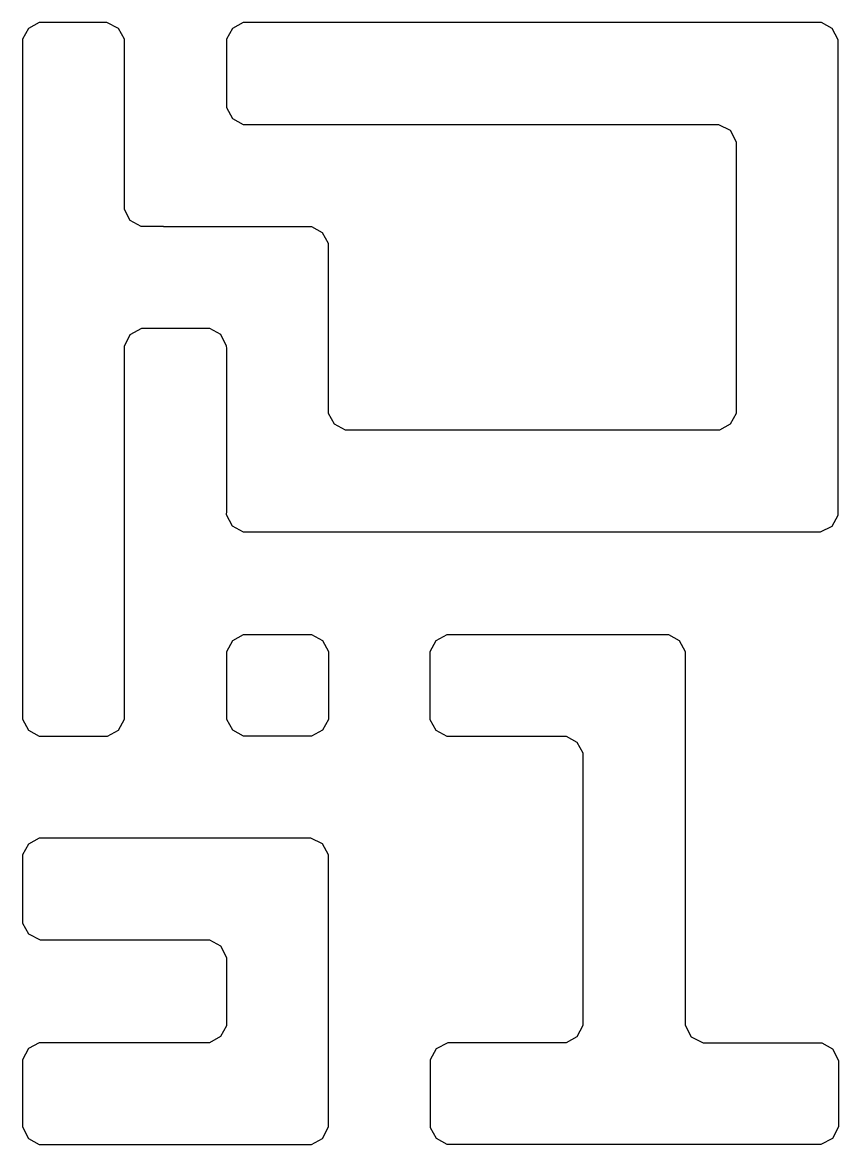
# Model space of a CAD drawing. Extents: x 0 to 1.18, y 0 to 1.62.
import ezdxf

# ---------------------------------------------------------------- set-up
doc = ezdxf.new("R2010")
doc.units = 0
doc.layers.get('0').update_dxf_attribs({"linetype": 'CONTINUOUS'})

msp = doc.modelspace()

# ---------------------------------------------------------------- linework, layer by layer
at = {"color": 250}
for points in [[(0.2953, 1.5955), (0.2953, 1.5069), (0.2953, 1.5017), (0.3039, 1.4861), (0.3196, 1.4774), (0.3248, 1.4774), (1.004, 1.4774), (1.008, 1.4774), (1.0247, 1.4688), (1.0334, 1.452), (1.0334, 1.4479), (1.0334, 1.064), (1.0334, 1.0588), (1.0248, 1.0431), (1.0092, 1.0345), (1.004, 1.0345), (0.4727, 1.0345), (0.4675, 1.0345), (0.4519, 1.0431), (0.4433, 1.0588), (0.4433, 1.064), (0.4433, 1.2995), (0.4433, 1.3047), (0.4345, 1.3204), (0.4188, 1.3291), (0.4136, 1.3291), (0.204, 1.3291), (0.204, 1.3297), (0.1771, 1.3297), (0.1718, 1.3297), (0.1561, 1.3384), (0.1475, 1.3541), (0.1475, 1.3593), (0.1475, 1.5955), (0.1475, 1.6007), (0.1389, 1.6164), (0.1222, 1.625), (0.1181, 1.625), (0.0295, 1.625), (0.0243, 1.625), (0.0086, 1.6164), (0, 1.6007), (0, 1.5955), (0, 0.621), (0, 0.6158), (0.0086, 0.6002), (0.0243, 0.5916), (0.0295, 0.5916), (0.1181, 0.5916), (0.1233, 0.5916), (0.1389, 0.6002), (0.1476, 0.6158), (0.1476, 0.621), (0.1476, 1.1523), (0.1476, 1.1564), (0.1561, 1.1733), (0.173, 1.1821), (0.1771, 1.1821), (0.2656, 1.1821), (0.2708, 1.1821), (0.2865, 1.1735), (0.2951, 1.1567), (0.2952, 1.1526), (0.2952, 0.9167), (0.2951, 0.9126), (0.3038, 0.8958), (0.3194, 0.8871), (0.3247, 0.8871), (1.1515, 0.8871), (1.1555, 0.8871), (1.1724, 0.8957), (1.1811, 0.9115), (1.1811, 0.9167), (1.1811, 1.5955), (1.1811, 1.5996), (1.1724, 1.6164), (1.1568, 1.625), (1.1516, 1.625), (0.3248, 1.625), (0.3196, 1.625), (0.3039, 1.6164), (0.2953, 1.6007), (0.2953, 1.5955)], [(0.3254, 0.7384), (0.4134, 0.7384), (0.4186, 0.7384), (0.4343, 0.7299), (0.4429, 0.7142), (0.4429, 0.709), (0.4429, 0.6209), (0.4429, 0.6157), (0.4343, 0.6001), (0.4186, 0.5915), (0.4134, 0.5915), (0.3254, 0.5915), (0.3201, 0.5915), (0.3045, 0.6001), (0.296, 0.6157), (0.296, 0.6209), (0.296, 0.709), (0.296, 0.7142), (0.3045, 0.7299), (0.3201, 0.7384), (0.3254, 0.7384)], [(1.1516, 0), (0.6203, 0), (0.6151, 0), (0.5993, 0.0087), (0.5907, 0.0244), (0.5907, 0.0296), (0.5907, 0.118), (0.5907, 0.1233), (0.5994, 0.139), (0.6163, 0.1477), (0.6204, 0.1476), (0.7825, 0.1476), (0.7877, 0.1476), (0.8033, 0.1562), (0.8118, 0.173), (0.8118, 0.1771), (0.8118, 0.5614), (0.8118, 0.5666), (0.8032, 0.5822), (0.7876, 0.5908), (0.7824, 0.5908), (0.6201, 0.5908), (0.6149, 0.5908), (0.5992, 0.5995), (0.5905, 0.6152), (0.5905, 0.6204), (0.5905, 0.709), (0.5905, 0.7142), (0.5992, 0.7299), (0.6149, 0.7386), (0.6201, 0.7386), (0.9301, 0.7386), (0.9353, 0.7386), (0.951, 0.7299), (0.9597, 0.7142), (0.9597, 0.709), (0.9597, 0.1771), (0.9596, 0.173), (0.9683, 0.1559), (0.9854, 0.1472), (0.9896, 0.1472), (1.152, 0.1472), (1.1572, 0.1472), (1.1728, 0.1386), (1.1815, 0.1218), (1.1816, 0.1177), (1.1816, 0.0298), (1.1816, 0.0257), (1.1728, 0.0086), (1.1557, -0.0001), (1.1516, 0)], [(0, 0.4144), (0, 0.3258), (0, 0.3206), (0.0086, 0.305), (0.0254, 0.2963), (0.0295, 0.2962), (0.2657, 0.2962), (0.2709, 0.2962), (0.2866, 0.2877), (0.2952, 0.2709), (0.2953, 0.2668), (0.2953, 0.1771), (0.2953, 0.1719), (0.2866, 0.1562), (0.2709, 0.1475), (0.2657, 0.1475), (0.0295, 0.1475), (0.0243, 0.1475), (0.0087, 0.1391), (0.0001, 0.1225), (0, 0.1184), (0, 0.0298), (-0.0001, 0.0257), (0.0085, 0.0088), (0.0242, 0), (0.0295, 0), (0.4134, 0), (0.4186, 0), (0.4342, 0.0086), (0.4429, 0.0254), (0.4429, 0.0295), (0.4429, 0.4144), (0.4429, 0.4197), (0.4342, 0.4353), (0.4174, 0.4439), (0.4134, 0.4438), (0.0295, 0.4438), (0.0243, 0.4438), (0.0086, 0.4352), (0, 0.4196), (0, 0.4144)]]:
    msp.add_lwpolyline(points, close=True, dxfattribs=at)

doc.saveas('drawing.dxf')
